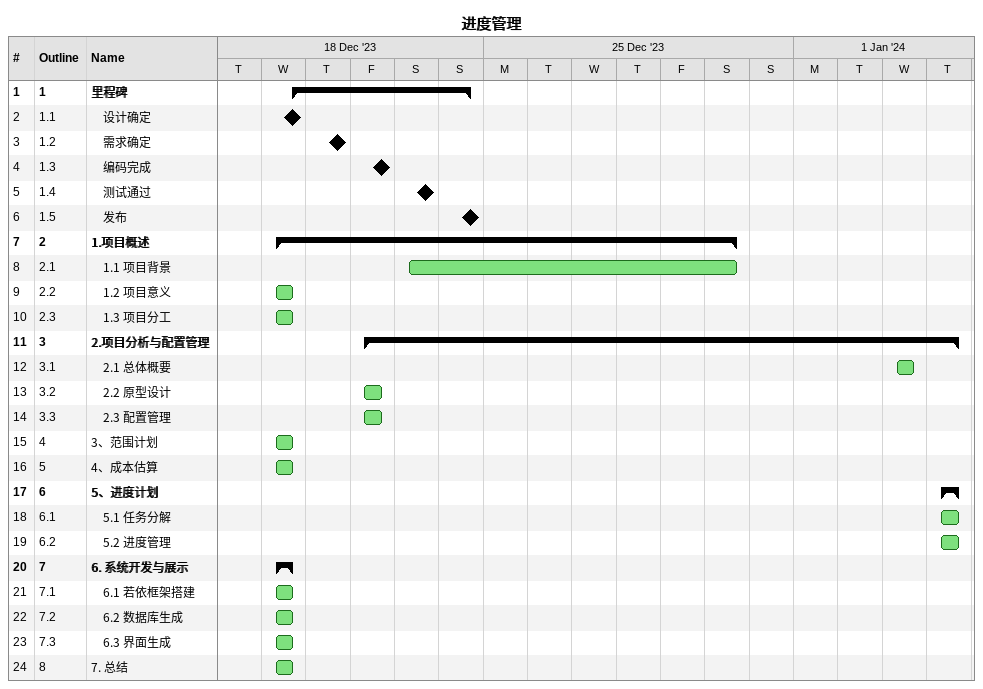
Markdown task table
进度管理

| ID | WBS | Task | Start | Finish |
|---|---|---|---|---|
| 1 | 1 | **里程碑** | 2023-12-20 | 2023-12-24 |
| 2 | 1.1 | 设计确定 (milestone) | 2023-12-20 | 2023-12-20 |
| 3 | 1.2 | 需求确定 (milestone) | 2023-12-21 | 2023-12-21 |
| 4 | 1.3 | 编码完成 (milestone) | 2023-12-22 | 2023-12-22 |
| 5 | 1.4 | 测试通过 (milestone) | 2023-12-23 | 2023-12-23 |
| 6 | 1.5 | 发布 (milestone) | 2023-12-24 | 2023-12-24 |
| 7 | 2 | **1.项目概述** | 2023-12-20 | 2023-12-30 |
| 8 | 2.1 | 1.1 项目背景 | 2023-12-23 | 2023-12-30 |
| 9 | 2.2 | 1.2 项目意义 | 2023-12-20 | 2023-12-20 |
| 10 | 2.3 | 1.3 项目分工 | 2023-12-20 | 2023-12-20 |
| 11 | 3 | **2.项目分析与配置管理** | 2023-12-22 | 2024-01-04 |
| 12 | 3.1 | 2.1 总体概要 | 2024-01-03 | 2024-01-03 |
| 13 | 3.2 | 2.2 原型设计 | 2023-12-22 | 2023-12-22 |
| 14 | 3.3 | 2.3 配置管理 | 2023-12-22 | 2023-12-22 |
| 15 | 4 | 3、范围计划 | 2023-12-20 | 2023-12-20 |
| 16 | 5 | 4、成本估算 | 2023-12-20 | 2023-12-20 |
| 17 | 6 | **5、进度计划** | 2024-01-04 | 2024-01-04 |
| 18 | 6.1 | 5.1 任务分解 | 2024-01-04 | 2024-01-04 |
| 19 | 6.2 | 5.2 进度管理 | 2024-01-04 | 2024-01-04 |
| 20 | 7 | **6. 系统开发与展示** | 2023-12-20 | 2023-12-20 |
| 21 | 7.1 | 6.1 若依框架搭建 | 2023-12-20 | 2023-12-20 |
| 22 | 7.2 | 6.2 数据库生成 | 2023-12-20 | 2023-12-20 |
| 23 | 7.3 | 6.3 界面生成 | 2023-12-20 | 2023-12-20 |
| 24 | 8 | 7. 总结 | 2023-12-20 | 2023-12-20 |
